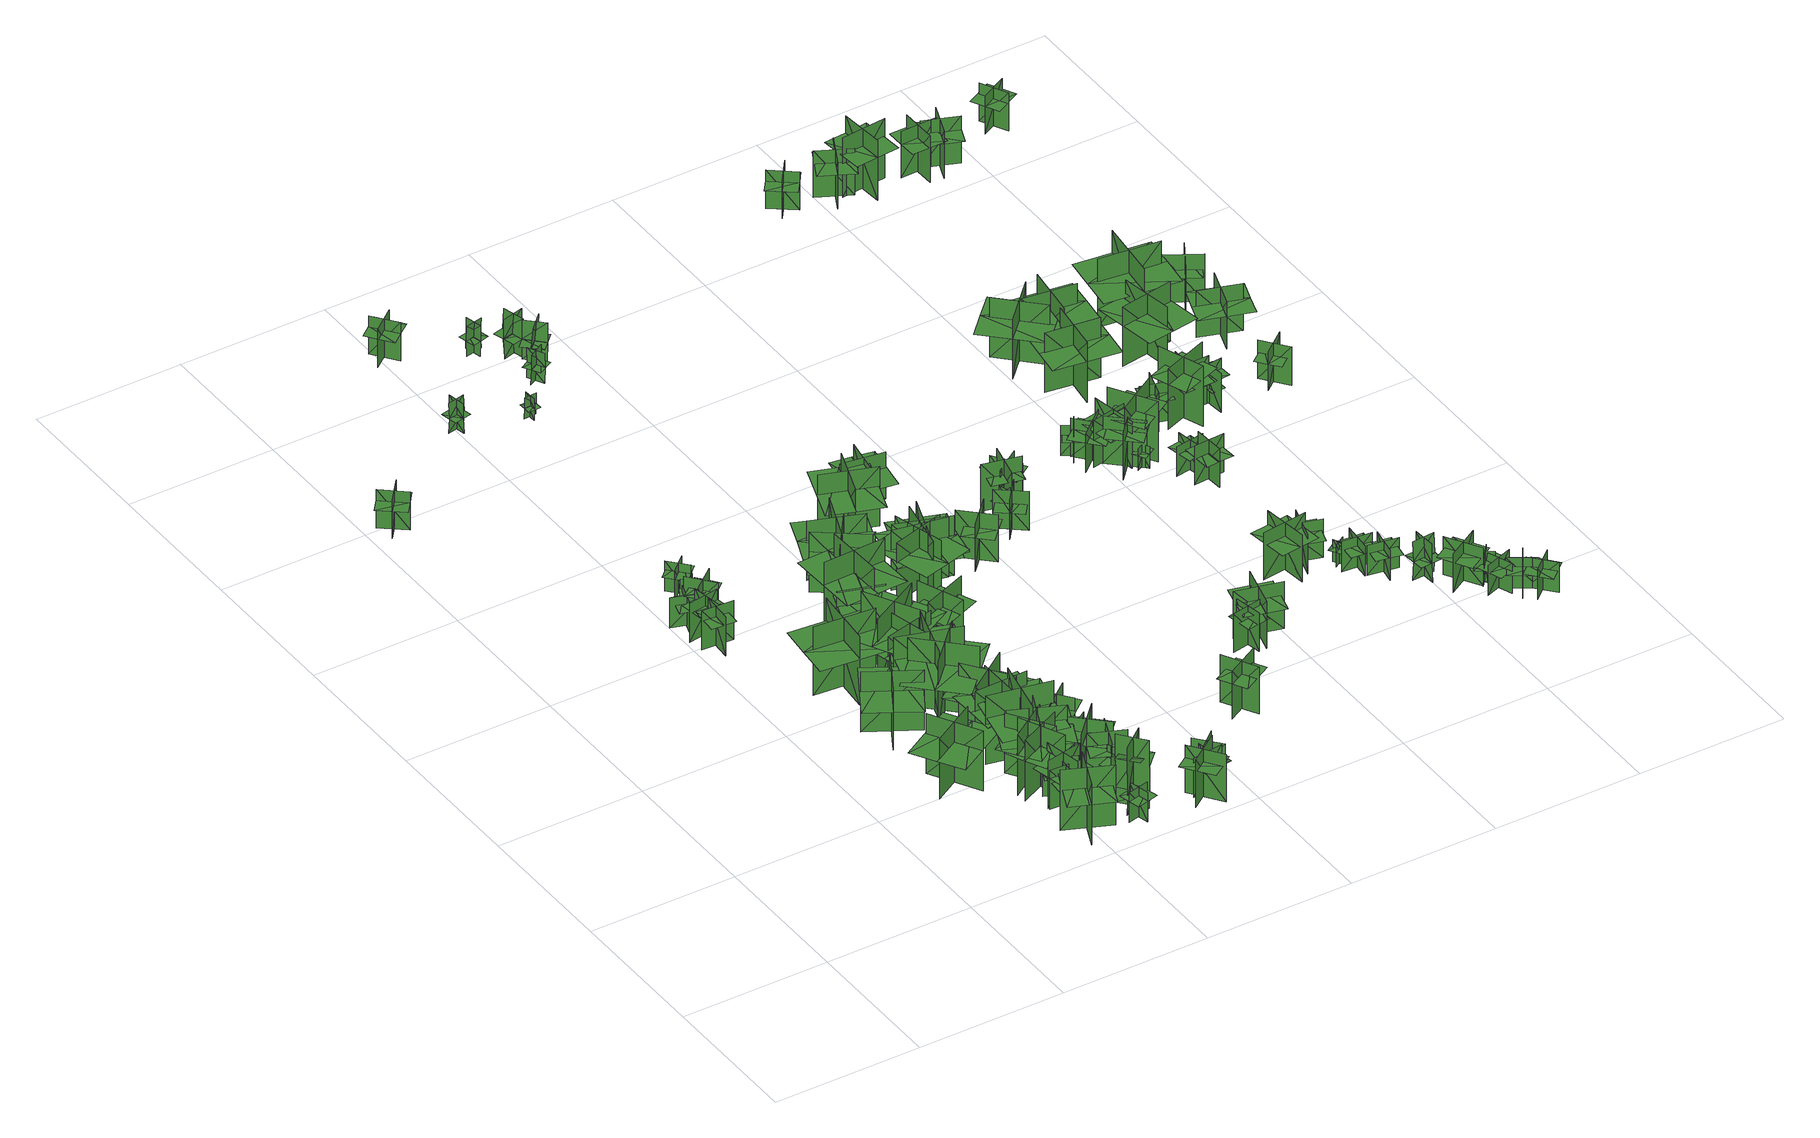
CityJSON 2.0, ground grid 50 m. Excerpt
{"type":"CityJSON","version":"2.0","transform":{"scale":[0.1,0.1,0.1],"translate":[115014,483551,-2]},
"CityObjects":{
"tree1":{"type":"SolitaryVegetationObject","geometry":[{"type":"MultiSurface","lod":"1","boundaries":[[[0,1,2]],[[0,2,3]],[[4,5,6]],[[4,6,7]],[[8,9,10]],[[8,10,11]],[[8,11,12]],[[8,12,13]]]}]},
"tree2":{"type":"SolitaryVegetationObject","geometry":[{"type":"MultiSurface","lod":"1","boundaries":[[[14,15,16]],[[14,16,17]],[[18,19,20]],[[18,20,21]],[[22,23,24]],[[22,24,25]],[[22,25,26]],[[22,26,27]]]}]},
"tree3":{"type":"SolitaryVegetationObject","geometry":[{"type":"MultiSurface","lod":"1","boundaries":[[[28,29,30]],[[28,30,31]],[[32,33,34]],[[32,34,35]],[[36,37,38]],[[36,38,39]],[[36,40,41]],[[36,41,37]]]}]},
"tree4":{"type":"SolitaryVegetationObject","geometry":[{"type":"MultiSurface","lod":"1","boundaries":[[[42,43,44]],[[42,44,45]],[[46,47,48]],[[46,48,49]],[[50,51,52]],[[50,52,53]],[[50,53,54]],[[50,54,55]]]}]},
"tree5":{"type":"SolitaryVegetationObject","geometry":[{"type":"MultiSurface","lod":"1","boundaries":[[[56,57,58]],[[56,58,59]],[[60,61,62]],[[60,62,63]],[[64,65,66]],[[64,66,67]],[[64,65,68]],[[64,68,69]]]}]},
"tree6":{"type":"SolitaryVegetationObject","geometry":[{"type":"MultiSurface","lod":"1","boundaries":[[[70,71,72]],[[70,72,73]],[[74,75,76]],[[74,76,77]],[[78,79,80]],[[78,80,81]],[[78,82,83]],[[78,83,79]]]}]},
"tree7":{"type":"SolitaryVegetationObject","geometry":[{"type":"MultiSurface","lod":"1","boundaries":[[[84,85,86]],[[84,86,87]],[[88,89,90]],[[88,90,91]],[[92,93,94]],[[92,94,95]],[[92,95,96]],[[92,96,97]]]}]},
"tree8":{"type":"SolitaryVegetationObject","geometry":[{"type":"MultiSurface","lod":"1","boundaries":[[[98,99,100]],[[98,100,101]],[[102,103,104]],[[102,104,105]],[[106,107,108]],[[106,108,109]],[[106,107,110]],[[106,110,111]]]}]},
"tree9":{"type":"SolitaryVegetationObject","geometry":[{"type":"MultiSurface","lod":"1","boundaries":[[[112,113,114]],[[112,114,115]],[[116,117,118]],[[116,118,119]],[[120,121,122]],[[120,122,123]],[[120,124,125]],[[120,125,121]]]}]},
"tree10":{"type":"SolitaryVegetationObject","geometry":[{"type":"MultiSurface","lod":"1","boundaries":[[[126,127,128]],[[126,128,129]],[[130,131,132]],[[130,132,133]],[[134,135,136]],[[134,136,137]],[[134,135,138]],[[134,138,139]]]}]},
"tree11":{"type":"SolitaryVegetationObject","geometry":[{"type":"MultiSurface","lod":"1","boundaries":[[[140,141,142]],[[140,142,143]],[[144,145,146]],[[144,146,147]],[[148,149,150]],[[148,150,151]],[[148,149,152]],[[148,152,153]]]}]},
"tree12":{"type":"SolitaryVegetationObject","geometry":[{"type":"MultiSurface","lod":"1","boundaries":[[[154,155,156]],[[154,156,157]],[[158,159,160]],[[158,160,161]],[[162,163,164]],[[162,164,165]],[[162,163,166]],[[162,166,167]]]}]},
"tree13":{"type":"SolitaryVegetationObject","geometry":[{"type":"MultiSurface","lod":"1","boundaries":[[[168,169,170]],[[168,170,171]],[[172,173,174]],[[172,174,175]],[[176,177,178]],[[176,178,179]],[[176,179,180]],[[176,180,181]]]}]},
"tree14":{"type":"SolitaryVegetationObject","geometry":[{"type":"MultiSurface","lod":"1","boundaries":[[[182,183,184]],[[182,184,185]],[[186,187,188]],[[186,188,189]],[[190,191,192]],[[190,192,193]],[[190,191,194]],[[190,194,195]]]}]},
"tree15":{"type":"SolitaryVegetationObject","geometry":[{"type":"MultiSurface","lod":"1","boundaries":[[[196,197,198]],[[196,198,199]],[[200,201,202]],[[200,202,203]],[[204,205,206]],[[204,206,207]],[[204,207,208]],[[204,208,209]]]}]},
"tree16":{"type":"SolitaryVegetationObject","geometry":[{"type":"MultiSurface","lod":"1","boundaries":[[[210,211,212]],[[210,212,213]],[[214,215,216]],[[214,216,217]],[[218,219,220]],[[218,220,221]],[[218,221,222]],[[218,222,223]]]}]},
"tree17":{"type":"SolitaryVegetationObject","geometry":[{"type":"MultiSurface","lod":"1","boundaries":[[[224,225,226]],[[224,226,227]],[[228,229,230]],[[228,230,231]],[[232,233,234]],[[232,234,235]],[[232,235,236]],[[232,236,237]]]}]},
"tree18":{"type":"SolitaryVegetationObject","geometry":[{"type":"MultiSurface","lod":"1","boundaries":[[[238,239,240]],[[238,240,241]],[[242,243,244]],[[242,244,245]],[[246,247,248]],[[246,248,249]],[[246,249,250]],[[246,250,251]]]}]},
"tree19":{"type":"SolitaryVegetationObject","geometry":[{"type":"MultiSurface","lod":"1","boundaries":[[[252,253,254]],[[252,254,255]],[[256,257,258]],[[256,258,259]],[[260,261,262]],[[260,262,263]],[[260,263,264]],[[260,264,265]]]}]},
"tree20":{"type":"SolitaryVegetationObject","geometry":[{"type":"MultiSurface","lod":"1","boundaries":[[[266,267,268]],[[266,268,269]],[[270,271,272]],[[270,272,273]],[[274,275,276]],[[274,276,277]],[[274,277,278]],[[274,278,279]]]}]},
"tree21":{"type":"SolitaryVegetationObject","geometry":[{"type":"MultiSurface","lod":"1","boundaries":[[[280,281,282]],[[280,282,283]],[[284,285,286]],[[284,286,287]],[[288,289,290]],[[288,290,291]],[[288,291,292]],[[288,292,293]]]}]},
"tree22":{"type":"SolitaryVegetationObject","geometry":[{"type":"MultiSurface","lod":"1","boundaries":[[[294,295,296]],[[294,296,297]],[[298,299,300]],[[298,300,301]],[[302,303,299]],[[302,299,298]],[[304,305,295]],[[304,295,294]],[[306,307,308]],[[306,308,309]],[[310,311,312]],[[310,312,313]]]}]},
"tree23":{"type":"SolitaryVegetationObject","geometry":[{"type":"MultiSurface","lod":"1","boundaries":[[[314,315,316]],[[314,316,317]],[[318,319,320]],[[318,320,321]],[[322,323,324]],[[322,324,325]],[[322,325,326]],[[322,326,327]]]}]},
"tree24":{"type":"SolitaryVegetationObject","geometry":[{"type":"MultiSurface","lod":"1","boundaries":[[[328,329,330]],[[328,330,331]],[[332,333,334]],[[332,334,335]],[[336,337,338]],[[336,338,339]],[[336,339,340]],[[336,340,341]]]}]},
"tree25":{"type":"SolitaryVegetationObject","geometry":[{"type":"MultiSurface","lod":"1","boundaries":[[[342,343,344]],[[342,344,345]],[[346,347,348]],[[346,348,349]],[[350,351,352]],[[350,352,353]],[[350,353,354]],[[350,354,355]]]}]},
"tree26":{"type":"SolitaryVegetationObject","geometry":[{"type":"MultiSurface","lod":"1","boundaries":[[[356,357,358]],[[356,358,359]],[[360,361,362]],[[360,362,363]],[[364,365,366]],[[364,366,367]],[[364,367,368]],[[364,368,369]]]}]},
"tree27":{"type":"SolitaryVegetationObject","geometry":[{"type":"MultiSurface","lod":"1","boundaries":[[[370,371,372]],[[370,372,373]],[[374,375,376]],[[374,376,377]],[[378,379,380]],[[378,380,381]],[[378,381,382]],[[378,382,383]]]}]},
"tree28":{"type":"SolitaryVegetationObject","geometry":[{"type":"MultiSurface","lod":"1","boundaries":[[[384,385,386]],[[384,386,387]],[[388,389,390]],[[388,390,391]],[[392,393,394]],[[392,394,395]],[[392,395,396]],[[392,396,397]]]}]},
"tree29":{"type":"SolitaryVegetationObject","geometry":[{"type":"MultiSurface","lod":"1","boundaries":[[[398,399,400]],[[398,400,401]],[[402,403,404]],[[402,404,405]],[[406,407,408]],[[406,408,409]],[[406,409,410]],[[406,410,411]]]}]},
"tree30":{"type":"SolitaryVegetationObject","geometry":[{"type":"MultiSurface","lod":"1","boundaries":[[[412,413,414]],[[412,414,415]],[[416,417,418]],[[416,418,419]],[[420,421,422]],[[420,422,423]],[[420,423,424]],[[420,424,425]]]}]},
"tree31":{"type":"SolitaryVegetationObject","geometry":[{"type":"MultiSurface","lod":"1","boundaries":[[[426,427,428]],[[426,428,429]],[[430,431,432]],[[430,432,433]],[[434,435,436]],[[434,436,437]],[[434,438,439]],[[434,439,435]]]}]},
"tree32":{"type":"SolitaryVegetationObject","geometry":[{"type":"MultiSurface","lod":"1","boundaries":[[[440,441,442]],[[440,442,443]],[[444,445,446]],[[444,446,447]],[[448,449,450]],[[448,450,451]],[[448,451,452]],[[448,452,453]]]}]},
"tree33":{"type":"SolitaryVegetationObject","geometry":[{"type":"MultiSurface","lod":"1","boundaries":[[[454,455,456]],[[454,456,457]],[[458,459,460]],[[458,460,461]],[[462,463,464]],[[462,464,465]],[[462,465,466]],[[462,466,467]]]}]},
"tree34":{"type":"SolitaryVegetationObject","geometry":[{"type":"MultiSurface","lod":"1","boundaries":[[[468,469,470]],[[468,470,471]],[[472,473,474]],[[472,474,475]],[[476,477,473]],[[476,473,472]],[[478,479,469]],[[478,469,468]],[[468,469,480]],[[468,480,481]],[[468,482,483]],[[468,483,469]]]}]},
"tree35":{"type":"SolitaryVegetationObject","geometry":[{"type":"MultiSurface","lod":"1","boundaries":[[[484,485,486]],[[484,486,487]],[[488,489,490]],[[488,490,491]],[[492,493,494]],[[492,494,495]],[[492,495,496]],[[492,496,497]]]}]},
"tree36":{"type":"SolitaryVegetationObject","geometry":[{"type":"MultiSurface","lod":"1","boundaries":[[[498,499,500]],[[498,500,501]],[[502,503,504]],[[502,504,505]],[[506,507,508]],[[506,508,509]],[[506,510,511]],[[506,511,507]]]}]},
"tree37":{"type":"SolitaryVegetationObject","geometry":[{"type":"MultiSurface","lod":"1","boundaries":[[[512,513,514]],[[512,514,515]],[[516,517,518]],[[516,518,519]],[[520,521,522]],[[520,522,523]],[[520,524,525]],[[520,525,521]]]}]},
"tree38":{"type":"SolitaryVegetationObject","geometry":[{"type":"MultiSurface","lod":"1","boundaries":[[[526,527,528]],[[526,528,529]],[[530,531,532]],[[530,532,533]],[[534,535,536]],[[534,536,537]],[[534,538,539]],[[534,539,535]]]}]},
"tree39":{"type":"SolitaryVegetationObject","geometry":[{"type":"MultiSurface","lod":"1","boundaries":[[[540,541,542]],[[540,542,543]],[[544,545,546]],[[544,546,547]],[[548,549,550]],[[548,550,551]],[[548,551,552]],[[548,552,553]]]}]},
"tree40":{"type":"SolitaryVegetationObject","geometry":[{"type":"MultiSurface","lod":"1","boundaries":[[[554,555,556]],[[554,556,557]],[[558,559,560]],[[558,560,561]],[[562,563,564]],[[562,564,565]],[[562,565,566]],[[562,566,567]]]}]},
"tree41":{"type":"SolitaryVegetationObject","geometry":[{"type":"MultiSurface","lod":"1","boundaries":[[[568,569,570]],[[568,570,571]],[[572,573,574]],[[572,574,575]],[[576,577,578]],[[576,578,579]],[[576,579,580]],[[576,580,581]]]}]},
"tree42":{"type":"SolitaryVegetationObject","geometry":[{"type":"MultiSurface","lod":"1","boundaries":[[[582,583,584]],[[582,584,585]],[[586,587,588]],[[586,588,589]],[[590,591,592]],[[590,592,593]],[[590,593,594]],[[590,594,595]]]}]},
"tree43":{"type":"SolitaryVegetationObject","geometry":[{"type":"MultiSurface","lod":"1","boundaries":[[[596,597,598]],[[596,598,599]],[[600,601,602]],[[600,602,603]],[[604,605,601]],[[604,601,600]],[[606,607,597]],[[606,597,596]],[[596,597,608]],[[596,608,609]],[[596,610,611]],[[596,611,597]]]}]},
"tree44":{"type":"SolitaryVegetationObject","geometry":[{"type":"MultiSurface","lod":"1","boundaries":[[[612,613,614]],[[612,614,615]],[[616,617,618]],[[616,618,619]],[[620,621,622]],[[620,622,623]],[[620,623,624]],[[620,624,625]]]}]},
"tree45":{"type":"SolitaryVegetationObject","geometry":[{"type":"MultiSurface","lod":"1","boundaries":[[[626,627,628]],[[626,628,629]],[[630,631,632]],[[630,632,633]],[[634,635,636]],[[634,636,637]],[[634,637,638]],[[634,638,639]]]}]},
"tree46":{"type":"SolitaryVegetationObject","geometry":[{"type":"MultiSurface","lod":"1","boundaries":[[[640,641,642]],[[640,642,643]],[[644,645,646]],[[644,646,647]],[[648,649,650]],[[648,650,651]],[[648,651,652]],[[648,652,653]]]}]},
"tree47":{"type":"SolitaryVegetationObject","geometry":[{"type":"MultiSurface","lod":"1","boundaries":[[[654,655,656]],[[654,656,657]],[[658,659,660]],[[658,660,661]],[[662,663,664]],[[662,664,665]],[[662,665,666]],[[662,666,667]]]}]},
"tree48":{"type":"SolitaryVegetationObject","geometry":[{"type":"MultiSurface","lod":"1","boundaries":[[[668,669,670]],[[668,670,671]],[[672,673,674]],[[672,674,675]],[[676,677,673]],[[676,673,672]],[[678,679,669]],[[678,669,668]],[[668,669,680]],[[668,680,681]],[[668,682,683]],[[668,683,669]]]}]},
"tree49":{"type":"SolitaryVegetationObject","geometry":[{"type":"MultiSurface","lod":"1","boundaries":[[[684,685,686]],[[684,686,687]],[[688,689,690]],[[688,690,691]],[[692,693,689]],[[692,689,688]],[[694,695,685]],[[694,685,684]],[[684,685,696]],[[684,696,697]],[[684,698,699]],[[684,699,685]]]}]},
"tree50":{"type":"SolitaryVegetationObject","geometry":[{"type":"MultiSurface","lod":"1","boundaries":[[[700,701,702]],[[700,702,703]],[[704,705,706]],[[704,706,707]],[[708,709,710]],[[708,710,711]],[[708,711,712]],[[708,712,713]]]}]},
"tree51":{"type":"SolitaryVegetationObject","geometry":[{"type":"MultiSurface","lod":"1","boundaries":[[[714,715,716]],[[714,716,717]],[[718,719,720]],[[718,720,721]],[[722,723,719]],[[722,719,718]],[[724,725,715]],[[724,715,714]],[[714,715,726]],[[714,726,727]],[[714,728,729]],[[714,729,715]]]}]},
"tree52":{"type":"SolitaryVegetationObject","geometry":[{"type":"MultiSurface","lod":"1","boundaries":[[[730,731,732]],[[730,732,733]],[[734,735,736]],[[734,736,737]],[[738,739,735]],[[738,735,734]],[[740,741,731]],[[740,731,730]],[[730,731,742]],[[730,742,743]],[[730,744,745]],[[730,745,731]]]}]},
"tree53":{"type":"SolitaryVegetationObject","geometry":[{"type":"MultiSurface","lod":"1","boundaries":[[[746,747,748]],[[746,748,749]],[[750,751,752]],[[750,752,753]],[[754,755,756]],[[754,756,757]],[[754,758,759]],[[754,759,755]]]}]},
"tree54":{"type":"SolitaryVegetationObject","geometry":[{"type":"MultiSurface","lod":"1","boundaries":[[[760,761,762]],[[760,762,763]],[[764,765,766]],[[764,766,767]],[[768,769,770]],[[768,770,771]],[[768,771,772]],[[768,772,773]]]}]},
"tree55":{"type":"SolitaryVegetationObject","geometry":[{"type":"MultiSurface","lod":"1","boundaries":[[[774,775,776]],[[774,776,777]],[[778,779,780]],[[778,780,781]],[[782,783,784]],[[782,784,785]],[[782,785,786]],[[782,786,787]]]}]},
"tree56":{"type":"SolitaryVegetationObject","geometry":[{"type":"MultiSurface","lod":"1","boundaries":[[[788,789,790]],[[788,790,791]],[[792,793,794]],[[792,794,795]],[[796,797,798]],[[796,798,799]],[[796,797,800]],[[796,800,801]]]}]},
"tree57":{"type":"SolitaryVegetationObject","geometry":[{"type":"MultiSurface","lod":"1","boundaries":[[[802,803,804]],[[802,804,805]],[[806,807,808]],[[806,808,809]],[[810,811,812]],[[810,812,813]],[[810,813,814]],[[810,814,815]]]}]},
"tree58":{"type":"SolitaryVegetationObject","geometry":[{"type":"MultiSurface","lod":"1","boundaries":[[[816,817,818]],[[816,818,819]],[[820,821,822]],[[820,822,823]],[[824,825,826]],[[824,826,827]],[[824,828,829]],[[824,829,825]]]}]},
"tree59":{"type":"SolitaryVegetationObject","geometry":[{"type":"MultiSurface","lod":"1","boundaries":[[[830,831,832]],[[830,832,833]],[[834,835,836]],[[834,836,837]],[[838,839,840]],[[838,840,841]],[[838,841,842]],[[838,842,843]]]}]},
"tree60":{"type":"SolitaryVegetationObject","geometry":[{"type":"MultiSurface","lod":"1","boundaries":[[[844,845,846]],[[844,846,847]],[[848,849,850]],[[848,850,851]],[[852,853,854]],[[852,854,855]],[[852,855,856]],[[852,856,857]]]}]},
"tree61":{"type":"SolitaryVegetationObject","geometry":[{"type":"MultiSurface","lod":"1","boundaries":[[[858,859,860]],[[858,860,861]],[[862,863,864]],[[862,864,865]],[[866,867,868]],[[866,868,869]],[[866,869,870]],[[866,870,871]]]}]},
"tree62":{"type":"SolitaryVegetationObject","geometry":[{"type":"MultiSurface","lod":"1","boundaries":[[[872,873,874]],[[872,874,875]],[[876,877,878]],[[876,878,879]],[[880,881,882]],[[880,882,883]],[[880,883,884]],[[880,884,885]]]}]},
"tree63":{"type":"SolitaryVegetationObject","geometry":[{"type":"MultiSurface","lod":"1","boundaries":[[[886,887,888]],[[886,888,889]],[[890,891,892]],[[890,892,893]],[[894,895,896]],[[894,896,897]],[[894,897,898]],[[894,898,899]]]}]},
"tree64":{"type":"SolitaryVegetationObject","geometry":[{"type":"MultiSurface","lod":"1","boundaries":[[[900,901,902]],[[900,902,903]],[[904,905,906]],[[904,906,907]],[[908,909,910]],[[908,910,911]],[[908,911,912]],[[908,912,913]]]}]},
"tree65":{"type":"SolitaryVegetationObject","geometry":[{"type":"MultiSurface","lod":"1","boundaries":[[[914,915,916]],[[914,916,917]],[[918,919,920]],[[918,920,921]],[[922,923,924]],[[922,924,925]],[[922,925,926]],[[922,926,927]]]}]},
"tree66":{"type":"SolitaryVegetationObject","geometry":[{"type":"MultiSurface","lod":"1","boundaries":[[[928,929,930]],[[928,930,931]],[[932,933,934]],[[932,934,935]],[[936,937,938]],[[936,938,939]],[[936,940,941]],[[936,941,937]]]}]},
"tree67":{"type":"SolitaryVegetationObject","geometry":[{"type":"MultiSurface","lod":"1","boundaries":[[[942,943,944]],[[942,944,945]],[[946,947,948]],[[946,948,949]],[[950,951,952]],[[950,952,953]],[[950,953,954]],[[950,954,955]]]}]},
"tree68":{"type":"SolitaryVegetationObject","geometry":[{"type":"MultiSurface","lod":"1","boundaries":[[[956,957,958]],[[956,958,959]],[[960,961,962]],[[960,962,963]],[[964,965,966]],[[964,966,967]],[[964,968,969]],[[964,969,965]]]}]},
"tree69":{"type":"SolitaryVegetationObject","geometry":[{"type":"MultiSurface","lod":"1","boundaries":[[[970,971,972]],[[970,972,973]],[[974,975,976]],[[974,976,977]],[[978,979,980]],[[978,980,981]],[[978,982,983]],[[978,983,979]]]}]},
"tree70":{"type":"SolitaryVegetationObject","geometry":[{"type":"MultiSurface","lod":"1","boundaries":[[[984,985,986]],[[984,986,987]],[[988,989,990]],[[988,990,991]],[[992,993,994]],[[992,994,995]],[[992,995,996]],[[992,996,997]]]}]},
"tree71":{"type":"SolitaryVegetationObject","geometry":[{"type":"MultiSurface","lod":"1","boundaries":[[[998,999,1000]],[[998,1000,1001]],[[1002,1003,1004]],[[1002,1004,1005]],[[1006,1007,1008]],[[1006,1008,1009]],[[1006,1010,1011]],[[1006,1011,1007]]]}]},
"tree72":{"type":"SolitaryVegetationObject","geometry":[{"type":"MultiSurface","lod":"1","boundaries":[[[1012,1013,1014]],[[1012,1014,1015]],[[1016,1017,1018]],[[1016,1018,1019]],[[1020,1021,1022]],[[1020,1022,1023]],[[1020,1023,1024]],[[1020,1024,1025]]]}]},
"tree73":{"type":"SolitaryVegetationObject","geometry":[{"type":"MultiSurface","lod":"1","boundaries":[[[1026,1027,1028]],[[1026,1028,1029]],[[1030,1031,1032]],[[1030,1032,1033]],[[1034,1035,1036]],[[1034,1036,1037]],[[1034,1037,1038]],[[1034,1038,1039]]]}]},
"tree74":{"type":"SolitaryVegetationObject","geometry":[{"type":"MultiSurface","lod":"1","boundaries":[[[1040,1041,1042]],[[1040,1042,1043]],[[1044,1045,1046]],[[1044,1046,1047]],[[1048,1049,1050]],[[1048,1050,1051]],[[1048,1051,1052]],[[1048,1052,1053]]]}]},
"tree75":{"type":"SolitaryVegetationObject","geometry":[{"type":"MultiSurface","lod":"1","boundaries":[[[1054,1055,1056]],[[1054,1056,1057]],[[1058,1059,1060]],[[1058,1060,1061]],[[1062,1063,1064]],[[1062,1064,1065]],[[1062,1063,1066]],[[1062,1066,1067]]]}]},
"tree76":{"type":"SolitaryVegetationObject","geometry":[{"type":"MultiSurface","lod":"1","boundaries":[[[1068,1069,1070]],[[1068,1070,1071]],[[1072,1073,1074]],[[1072,1074,1075]],[[1076,1077,1073]],[[1076,1073,1072]],[[1078,1079,1069]],[[1078,1069,1068]],[[1068,1069,1080]],[[1068,1080,1081]],[[1068,1082,1083]],[[1068,1083,1069]]]}]},
"tree77":{"type":"SolitaryVegetationObject","geometry":[{"type":"MultiSurface","lod":"1","boundaries":[[[1084,1085,1086]],[[1084,1086,1087]],[[1088,1089,1090]],[[1088,1090,1091]],[[1092,1093,1094]],[[1092,1094,1095]],[[1092,1095,1096]],[[1092,1096,1097]]]}]},
"tree78":{"type":"SolitaryVegetationObject","geometry":[{"type":"MultiSurface","lod":"1","boundaries":[[[1098,1099,1100]],[[1098,1100,1101]],[[1102,1103,1104]],[[1102,1104,1105]],[[1106,1107,1108]],[[1106,1108,1109]],[[1106,1109,1110]],[[1106,1110,1111]]]}]},
"tree79":{"type":"SolitaryVegetationObject","geometry":[{"type":"MultiSurface","lod":"1","boundaries":[[[1112,1113,1114]],[[1112,1114,1115]],[[1116,1117,1118]],[[1116,1118,1119]],[[1120,1121,1122]],[[1120,1122,1123]],[[1120,1123,1124]],[[1120,1124,1125]]]}]},
"tree80":{"type":"SolitaryVegetationObject","geometry":[{"type":"MultiSurface","lod":"1","boundaries":[[[1126,1127,1128]],[[1126,1128,1129]],[[1130,1131,1132]],[[1130,1132,1133]],[[1134,1135,1136]],[[1134,1136,1137]],[[1134,1138,1139]],[[1134,1139,1135]]]}]},
"tree81":{"type":"SolitaryVegetationObject","geometry":[{"type":"MultiSurface","lod":"1","boundaries":[[[1140,1141,1142]],[[1140,1142,1143]],[[1144,1145,1146]],[[1144,1146,1147]],[[1148,1149,1145]],[[1148,1145,1144]],[[1150,1151,1141]],[[1150,1141,1140]],[[1140,1141,1152]],[[1140,1152,1153]],[[1140,1154,1155]],[[1140,1155,1141]]]}]},
"tree82":{"type":"SolitaryVegetationObject","geometry":[{"type":"MultiSurface","lod":"1","boundaries":[[[1156,1157,1158]],[[1156,1158,1159]],[[1160,1161,1162]],[[1160,1162,1163]],[[1164,1165,1166]],[[1164,1166,1167]],[[1164,1167,1168]],[[1164,1168,1169]]]}]},
"tree83":{"type":"SolitaryVegetationObject","geometry":[{"type":"MultiSurface","lod":"1","boundaries":[[[1170,1171,1172]],[[1170,1172,1173]],[[1174,1175,1176]],[[1174,1176,1177]],[[1178,1179,1180]],[[1178,1180,1181]],[[1178,1181,1182]],[[1178,1182,1183]]]}]},
"tree84":{"type":"SolitaryVegetationObject","geometry":[{"type":"MultiSurface","lod":"1","boundaries":[[[1184,1185,1186]],[[1184,1186,1187]],[[1188,1189,1190]],[[1188,1190,1191]],[[1192,1193,1194]],[[1192,1194,1195]],[[1192,1195,1196]],[[1192,1196,1197]]]}]},
"tree85":{"type":"SolitaryVegetationObject","geometry":[{"type":"MultiSurface","lod":"1","boundaries":[[[1198,1199,1200]],[[1198,1200,1201]],[[1202,1203,1204]],[[1202,1204,1205]],[[1206,1207,1208]],[[1206,1208,1209]],[[1206,1210,1211]],[[1206,1211,1207]]]}]},
"tree86":{"type":"SolitaryVegetationObject","geometry":[{"type":"MultiSurface","lod":"1","boundaries":[[[1212,1213,1214]],[[1212,1214,1215]],[[1216,1217,1218]],[[1216,1218,1219]],[[1220,1221,1222]],[[1220,1222,1223]],[[1220,1223,1224]],[[1220,1224,1225]]]}]},
"tree87":{"type":"SolitaryVegetationObject","geometry":[{"type":"MultiSurface","lod":"1","boundaries":[[[1226,1227,1228]],[[1226,1228,1229]],[[1230,1231,1232]],[[1230,1232,1233]],[[1234,1235,1236]],[[1234,1236,1237]],[[1234,1237,1238]],[[1234,1238,1239]]]}]},
"tree88":{"type":"SolitaryVegetationObject","geometry":[{"type":"MultiSurface","lod":"1","boundaries":[[[1240,1241,1242]],[[1240,1242,1243]],[[1244,1245,1246]],[[1244,1246,1247]],[[1248,1249,1250]],[[1248,1250,1251]],[[1248,1251,1252]],[[1248,1252,1253]]]}]},
"tree89":{"type":"SolitaryVegetationObject","geometry":[{"type":"MultiSurface","lod":"1","boundaries":[[[1254,1255,1256]],[[1254,1256,1257]],[[1258,1259,1260]],[[1258,1260,1261]],[[1262,1263,1264]],[[1262,1264,1265]],[[1262,1266,1267]],[[1262,1267,1263]]]}]},
"tree90":{"type":"SolitaryVegetationObject","geometry":[{"type":"MultiSurface","lod":"1","boundaries":[[[1268,1269,1270]],[[1268,1270,1271]],[[1272,1273,1274]],[[1272,1274,1275]],[[1276,1277,1278]],[[1276,1278,1279]],[[1276,1280,1281]],[[1276,1281,1277]]]}]},
"tree91":{"type":"SolitaryVegetationObject","geometry":[{"type":"MultiSurface","lod":"1","boundaries":[[[1282,1283,1284]],[[1282,1284,1285]],[[1286,1287,1288]],[[1286,1288,1289]],[[1290,1291,1292]],[[1290,1292,1293]],[[1290,1293,1294]],[[1290,1294,1295]]]}]},
"tree92":{"type":"SolitaryVegetationObject","geometry":[{"type":"MultiSurface","lod":"1","boundaries":[[[1296,1297,1298]],[[1296,1298,1299]],[[1300,1301,1302]],[[1300,1302,1303]],[[1304,1305,1306]],[[1304,1306,1307]],[[1304,1307,1308]],[[1304,1308,1309]]]}]},
"tree93":{"type":"SolitaryVegetationObject","geometry":[{"type":"MultiSurface","lod":"1","boundaries":[[[1310,1311,1312]],[[1310,1312,1313]],[[1314,1315,1316]],[[1314,1316,1317]],[[1318,1319,1320]],[[1318,1320,1321]],[[1318,1321,1322]],[[1318,1322,1323]]]}]},
"tree94":{"type":"SolitaryVegetationObject","geometry":[{"type":"MultiSurface","lod":"1","boundaries":[[[1324,1325,1326]],[[1324,1326,1327]],[[1328,1329,1330]],[[1328,1330,1331]],[[1332,1333,1334]],[[1332,1334,1335]],[[1332,1335,1336]],[[1332,1336,1337]]]}]},
"tree95":{"type":"SolitaryVegetationObject","geometry":[{"type":"MultiSurface","lod":"1","boundaries":[[[1338,1339,1340]],[[1338,1340,1341]],[[1342,1343,1344]],[[1342,1344,1345]],[[1346,1347,1348]],[[1346,1348,1349]],[[1346,1349,1350]],[[1346,1350,1351]]]}]},
"tree96":{"type":"SolitaryVegetationObject","geometry":[{"type":"MultiSurface","lod":"1","boundaries":[[[1352,1353,1354]],[[1352,1354,1355]],[[1356,1357,1358]],[[1356,1358,1359]],[[1360,1361,1362]],[[1360,1362,1363]],[[1360,1363,1364]],[[1360,1364,1365]]]}]},
"tree97":{"type":"SolitaryVegetationObject","geometry":[{"type":"MultiSurface","lod":"1","boundaries":[[[1366,1367,1368]],[[1366,1368,1369]],[[1370,1371,1372]],[[1370,1372,1373]],[[1374,1375,1376]],[[1374,1376,1377]],[[1374,1377,1378]],[[1374,1378,1379]]]}]},
"tree98":{"type":"SolitaryVegetationObject","geometry":[{"type":"MultiSurface","lod":"1","boundaries":[[[1380,1381,1382]],[[1380,1382,1383]],[[1384,1385,1386]],[[1384,1386,1387]],[[1388,1389,1390]],[[1388,1390,1391]],[[1388,1391,1392]],[[1388,1392,1393]]]}]},
"tree99":{"type":"SolitaryVegetationObject","geometry":[{"type":"MultiSurface","lod":"1","boundaries":[[[1394,1395,1396]],[[1394,1396,1397]],[[1398,1399,1400]],[[1398,1400,1401]],[[1402,1403,1404]],[[1402,1404,1405]],[[1402,1405,1406]],[[1402,1406,1407]]]}]},
"tree100":{"type":"SolitaryVegetationObject","geometry":[{"type":"MultiSurface","lod":"1","boundaries":[[[1408,1409,1410]],[[1408,1410,1411]],[[1412,1413,1414]],[[1412,1414,1415]],[[1416,1417,1418]],[[1416,1418,1419]],[[1416,1419,1420]],[[1416,1420,1421]]]}]}
},
"vertices":[
[50,2431,15],[113,2509,15],[113,2509,154],[50,2431,154],[116,2438,15],[39,2501,15],[39,2501,154],[116,2438,154],[116,2438,115],[147,2477,115],[70,2539,115],[39,2501,115],[7,2462,115],[85,2399,115],
[740,616,13],[740,616,230],[834,454,230],[834,454,13],[861,581,13],[861,581,230],[706,490,230],[706,490,13],[885,595,159],[838,676,159],[644,563,159],[691,482,159],[739,401,159],[933,514,159],
[560,1422,12],[568,1528,12],[568,1528,153],[560,1422,153],[623,1477,12],[517,1485,12],[517,1485,153],[623,1477,153],[561,1431,117],[568,1528,117],[526,1531,117],[519,1434,117],[602,1428,117],[609,1525,117],
[691,896,10],[691,896,228],[853,803,228],[853,803,10],[813,927,10],[813,927,228],[723,770,228],[723,770,10],[827,951,157],[746,997,157],[634,803,157],[715,756,157],[796,709,157],[908,904,157],
[1019,206,16],[954,55,16],[954,55,235],[1019,206,235],[915,165,16],[1066,100,16],[1066,100,235],[915,165,235],[1014,208,162],[949,57,162],[1025,25,162],[1090,176,162],[888,83,162],[953,235,162],
[512,1540,7],[617,1557,7],[617,1557,148],[512,1540,148],[581,1491,7],[564,1596,7],[564,1596,148],[581,1491,148],[521,1541,111],[617,1557,111],[610,1599,111],[514,1583,111],[528,1500,111],[624,1516,111],
[567,1668,4],[533,1565,4],[533,1565,113],[567,1668,113],[502,1635,4],[502,1635,113],[605,1601,113],[605,1601,4],[564,1659,84],[529,1669,84],[506,1587,84],[541,1577,84],[575,1567,84],[599,1649,84],
[996,213,18],[1002,319,18],[1002,319,159],[996,213,159],[1049,261,18],[944,267,18],[944,267,159],[1049,261,159],[999,213,112],[1006,318,112],[953,322,112],[946,216,112],[1048,316,112],[1042,210,112],
[652,1654,8],[569,1586,8],[569,1586,149],[652,1654,149],[568,1661,8],[635,1579,8],[635,1579,149],[568,1661,149],[645,1648,113],[569,1586,113],[596,1554,113],[671,1615,113],[618,1680,113],[543,1619,113],
[943,274,17],[1069,300,17],[1069,300,189],[943,274,189],[1016,226,17],[990,352,17],[990,352,189],[1016,226,189],[944,270,131],[1070,296,131],[1057,360,131],[930,333,131],[1081,245,131],[954,219,131],
[1057,415,15],[909,345,15],[909,345,234],[1057,415,234],[952,452,15],[1022,304,15],[1022,304,234],[952,452,234],[1055,420,160],[906,349,160],[941,275,160],[1090,345,160],[878,410,160],[1027,480,160],
[1056,284,18],[962,331,18],[962,331,159],[1056,284,159],[1033,352,18],[986,258,18],[986,258,159],[1033,352,159],[1058,287,111],[963,334,111],[940,287,111],[1034,240,111],[982,373,111],[1077,326,111],
[761,1008,11],[761,1008,259],[781,1221,259],[781,1221,11],[671,1121,11],[671,1121,259],[876,1102,259],[876,1102,11],[640,1124,178],[629,1017,178],[885,993,178],[895,1100,178],[905,1206,178],[650,1230,178],
[1041,471,15],[905,379,15],[905,379,234],[1041,471,234],[932,492,15],[1024,356,15],[1024,356,234],[932,492,234],[1039,475,161],[902,383,161],[948,315,161],[1085,407,161],[865,438,161],[1001,530,161],
[573,1689,10],[640,1650,10],[640,1650,118],[573,1689,118],[586,1639,10],[625,1706,10],[625,1706,118],[586,1639,118],[586,1639,87],[619,1619,87],[659,1686,87],[625,1706,87],[592,1726,87],[552,1659,87],
[638,1733,10],[585,1790,10],[585,1790,118],[638,1733,118],[640,1785,10],[583,1732,10],[583,1732,118],[640,1785,118],[640,1785,88],[613,1813,88],[557,1760,88],[583,1732,88],[610,1704,88],[666,1757,88],
[984,378,18],[984,378,235],[1060,549,235],[1060,549,18],[941,497,18],[941,497,235],[1106,424,235],[1106,424,18],[915,508,164],[878,422,164],[1083,332,164],[1121,418,164],[1158,503,164],[953,594,164],
[1151,58,20],[1133,134,20],[1133,134,127],[1151,58,127],[1178,102,20],[1103,84,20],[1103,84,127],[1178,102,127],[1178,102,97],[1169,140,97],[1094,122,97],[1103,84,97],[1112,46,97],[1187,64,97],
[1117,513,16],[1117,513,265],[908,557,265],[908,557,16],[995,437,16],[995,437,265],[1037,638,265],[1037,638,16],[989,406,184],[1093,384,184],[1146,635,184],[1041,657,184],[936,679,184],[884,427,184],
[1024,770,18],[1024,770,266],[871,920,266],[871,920,18],[880,771,18],[880,771,266],[1024,919,266],[1024,919,18],[857,749,185],[934,674,185],[1114,857,185],[1037,932,185],[961,1007,185],[781,824,185],
[1009,720,16],[1009,720,233],[1012,533,233],[1012,533,16],[1098,631,16],[1098,631,233],[918,628,233],[918,628,16],[1126,631,162],[1125,725,162],[900,722,162],[902,628,162],[903,534,162],[1127,537,162],
[1123,189,76],[1189,108,76],[1187,107,270],[1122,188,270],[1115,111,76],[1195,176,76],[1195,177,270],[1114,112,270],[1114,112,24],[1195,177,24],[1122,188,24],[1187,107,24],[1122,188,171],[1188,108,171],[1229,141,190],[1163,222,190],[1179,119,201],[1129,179,201],[1099,154,212],[1148,94,212],
[1042,882,15],[1042,882,263],[838,945,263],[838,945,15],[913,817,15],[913,817,263],[974,1014,263],[974,1014,15],[904,786,183],[1006,755,183],[1081,1000,183],[979,1032,183],[877,1063,183],[801,818,183],
[1082,752,15],[1082,752,232],[931,643,232],[931,643,15],[1060,628,15],[1060,628,232],[954,774,232],[954,774,15],[1076,606,162],[1152,660,162],[1021,842,162],[945,788,162],[869,733,162],[1000,551,162],
[1152,279,25],[1192,182,25],[1192,182,164],[1152,279,164],[1126,217,25],[1126,217,164],[1223,257,164],[1223,257,25],[1126,217,120],[1143,176,120],[1220,209,120],[1204,249,120],[1187,289,120],[1110,257,120],
[916,1102,16],[916,1102,233],[961,920,233],[961,920,16],[1023,1034,16],[1023,1034,233],[848,992,233],[848,992,16],[1050,1041,163],[1028,1132,163],[810,1079,163],[832,988,163],[854,897,163],[1072,950,163],
[979,1037,18],[979,1037,126],[928,958,126],[928,958,18],[991,975,18],[991,975,126],[915,1023,126],[915,1023,18],[1003,967,91],[1028,1007,91],[934,1067,91],[908,1028,91],[883,988,91],[978,928,91],
[984,1002,16],[984,1002,264],[882,1190,264],[882,1190,16],[846,1045,16],[846,1045,264],[1027,1144,264],[1027,1144,16],[818,1030,184],[869,936,184],[1095,1058,184],[1044,1153,184],[993,1247,184],[767,1124,184],
[1151,254,17],[1198,366,17],[1198,366,186],[1151,254,186],[1226,284,17],[1114,331,17],[1114,331,186],[1226,284,186],[1226,284,139],[1250,340,139],[1138,387,139],[1114,331,139],[1091,275,139],[1203,228,139],
[1096,332,17],[1205,445,17],[1205,445,188],[1096,332,188],[1208,335,17],[1095,444,17],[1095,444,188],[1208,335,188],[1203,339,140],[1251,389,140],[1147,489,140],[1099,440,140],[1051,390,140],[1156,290,140],
[1111,407,18],[1183,454,18],[1183,454,160],[1111,407,160],[1176,394,18],[1129,465,18],[1129,465,160],[1176,394,160],[1176,394,114],[1129,465,114],[1090,440,114],[1137,368,114],[1215,419,114],[1168,491,114],
[1180,498,17],[1104,593,17],[1104,593,186],[1180,498,186],[1189,578,17],[1094,502,17],[1094,502,186],[1189,578,186],[1189,578,139],[1151,626,139],[1056,550,139],[1094,502,139],[1133,455,139],[1227,531,139],
[1014,1264,19],[1014,1264,190],[875,1311,190],[875,1311,19],[924,1222,19],[924,1222,190],[970,1356,190],[970,1356,19],[917,1201,135],[987,1177,135],[1044,1344,135],[974,1368,135],[905,1392,135],[848,1225,135],
[505,2756,68],[494,2814,68],[464,2808,68],[475,2750,68],[471,2778,68],[529,2789,68],[528,2793,122],[470,2781,122],[470,2781,13],[528,2793,13],[508,2756,13],[496,2814,13],[494,2814,122],[505,2756,122],[535,2762,68],[523,2820,68],
[864,1363,19],[864,1363,267],[1078,1369,267],[1078,1369,19],[965,1466,19],[965,1466,267],[972,1260,267],[972,1260,19],[964,1498,186],[857,1494,186],[865,1238,186],[972,1241,186],[1079,1245,186],[1071,1501,186],
[1402,24,14],[1326,129,14],[1326,129,186],[1402,24,186],[1418,125,14],[1312,49,14],[1312,49,186],[1418,125,186],[1396,33,141],[1326,129,141],[1284,99,141],[1354,3,141],[1437,63,141],[1368,159,141],
[1333,92,15],[1439,107,15],[1439,107,156],[1333,92,156],[1401,42,15],[1386,148,15],[1386,148,156],[1401,42,156],[1342,94,119],[1439,107,119],[1433,149,119],[1336,135,119],[1348,52,119],[1445,66,119],
[1190,1130,13],[1037,1069,13],[1037,1069,233],[1190,1130,233],[1070,1181,13],[1131,1027,13],[1131,1027,233],[1070,1181,233],[1177,1125,176],[1037,1069,176],[1061,1008,176],[1201,1064,176],[1153,1186,176],[1012,1129,176],
[1081,1438,18],[1081,1438,235],[931,1549,235],[931,1549,18],[956,1422,18],[956,1422,235],[1063,1567,235],[1063,1567,18],[940,1399,165],[1015,1344,165],[1148,1525,165],[1073,1580,165],[997,1636,165],[864,1455,165],
[1448,179,17],[1369,110,17],[1369,110,156],[1448,179,156],[1381,183,17],[1381,183,156],[1449,104,156],[1449,104,17],[1381,183,112],[1348,155,112],[1403,91,112],[1436,120,112],[1469,148,112],[1414,212,112],
[551,3229,12],[472,3167,12],[472,3167,151],[551,3229,151],[485,3237,12],[546,3159,12],[546,3159,151],[485,3237,151],[485,3237,112],[446,3207,112],[507,3128,112],[546,3159,112],[586,3189,112],[524,3268,112],
[1006,1487,15],[1006,1487,232],[1073,1662,232],[1073,1662,15],[957,1603,15],[957,1603,232],[1125,1539,232],[1125,1539,15],[931,1613,161],[897,1526,161],[1107,1445,161],[1141,1533,161],[1174,1620,161],[964,1701,161],
[734,2718,55],[692,2716,55],[693,2694,55],[735,2696,55],[715,2696,55],[713,2739,55],[710,2739,94],[713,2696,94],[713,2696,16],[710,2739,16],[734,2720,16],[692,2718,16],[692,2716,94],[734,2718,94],[733,2740,55],[691,2738,55],
[1111,1616,16],[1111,1616,155],[992,1599,155],[992,1599,16],[1061,1552,16],[1061,1552,155],[1044,1667,155],[1044,1667,16],[1064,1534,110],[1124,1543,110],[1102,1686,110],[1043,1677,110],[983,1668,110],[1004,1525,110],
[1298,1413,20],[1298,1413,237],[1117,1363,237],[1117,1363,20],[1233,1304,20],[1233,1304,237],[1185,1478,237],[1185,1478,20],[1241,1277,167],[1331,1302,167],[1271,1519,167],[1181,1494,167],[1091,1469,167],[1150,1252,167],
[1244,1495,20],[1244,1495,237],[1210,1311,237],[1210,1311,20],[1314,1389,20],[1314,1389,237],[1136,1423,237],[1136,1423,20],[1341,1384,166],[1358,1476,166],[1138,1518,166],[1120,1426,166],[1103,1334,166],[1324,1292,166],
[1330,1386,20],[1330,1386,237],[1154,1448,237],[1154,1448,20],[1215,1333,20],[1215,1333,237],[1275,1504,237],[1275,1504,20],[1206,1307,166],[1294,1276,166],[1369,1488,166],[1280,1519,166],[1192,1550,166],[1118,1338,166],
[740,3107,69],[753,3049,69],[783,3055,70],[770,3113,70],[775,3085,69],[717,3072,69],[718,3069,124],[776,3082,124],[776,3082,15],[718,3069,15],[738,3106,15],[751,3048,15],[753,3049,124],[740,3107,124],[711,3100,70],[724,3042,70],
[854,2879,68],[802,2850,68],[817,2823,68],[869,2852,68],[843,2839,68],[814,2891,68],[811,2889,122],[840,2837,122],[840,2837,13],[811,2889,13],[853,2881,13],[801,2852,13],[802,2850,122],[854,2879,122],[839,2905,68],[787,2876,68],
[1110,1782,10],[1110,1782,227],[1286,1720,227],[1286,1720,10],[1225,1834,10],[1225,1834,227],[1165,1664,227],[1165,1664,10],[1234,1860,156],[1145,1892,156],[1071,1680,156],[1159,1649,156],[1247,1618,156],[1322,1829,156],
[805,3005,83],[879,3024,83],[869,3062,83],[795,3043,83],[831,3051,83],[850,2977,83],[855,2978,153],[835,3052,153],[835,3052,13],[855,2978,13],[806,3002,13],[880,3021,13],[879,3024,153],[805,3005,153],[815,2967,83],[889,2986,83],
[846,2968,90],[899,2914,90],[928,2942,90],[874,2996,90],[899,2969,90],[844,2916,90],[848,2912,160],[902,2966,160],[902,2966,20],[848,2912,20],[844,2966,20],[897,2912,20],[899,2914,160],[846,2968,160],[818,2941,90],[872,2887,90],
[1751,421,15],[1637,358,15],[1637,358,187],[1751,421,187],[1652,448,15],[1715,335,15],[1715,335,187],[1652,448,187],[1741,415,142],[1637,358,142],[1662,313,142],[1766,371,142],[1716,460,142],[1612,403,142],
[1375,1825,8],[1375,1825,178],[1229,1848,178],[1229,1848,8],[1293,1768,8],[1293,1768,178],[1316,1908,178],[1316,1908,8],[1289,1747,123],[1362,1735,123],[1390,1909,123],[1318,1921,123],[1245,1932,123],[1217,1758,123],
[1396,1375,16],[1485,1467,16],[1485,1467,186],[1396,1375,186],[1478,1377,16],[1478,1377,186],[1386,1466,186],[1386,1466,16],[1478,1377,132],[1515,1415,132],[1442,1486,132],[1405,1448,132],[1368,1409,132],[1441,1338,132],
[1565,1451,17],[1632,1533,17],[1632,1533,158],[1565,1451,158],[1637,1459,17],[1554,1525,17],[1554,1525,158],[1637,1459,158],[1568,1449,111],[1634,1531,111],[1593,1564,111],[1527,1482,111],[1667,1504,111],[1601,1422,111],
[1879,591,18],[1861,694,18],[1861,694,158],[1879,591,158],[1917,646,18],[1917,646,158],[1814,628,158],[1814,628,18],[1917,646,114],[1910,689,114],[1827,675,114],[1835,632,114],[1842,589,114],[1924,603,114],
[1573,1525,19],[1637,1542,19],[1637,1542,129],[1573,1525,129],[1617,1500,19],[1600,1564,19],[1600,1564,129],[1617,1500,129],[1617,1500,93],[1600,1564,93],[1565,1555,93],[1582,1491,93],[1652,1509,93],[1635,1573,93],
[1691,1581,19],[1567,1611,19],[1567,1611,190],[1691,1581,190],[1648,1651,19],[1648,1651,190],[1619,1526,190],[1619,1526,19],[1648,1651,136],[1596,1663,136],[1573,1564,136],[1625,1551,136],[1676,1539,136],[1700,1638,136],
[2005,651,16],[1852,690,16],[1852,690,186],[2005,651,186],[1947,747,16],[1908,594,16],[1908,594,186],[1947,747,186],[1945,741,139],[1878,758,139],[1843,618,139],[1909,601,139],[1976,584,139],[2012,724,139],
[1694,1582,20],[1635,1668,20],[1635,1668,160],[1694,1582,160],[1706,1648,20],[1706,1648,160],[1620,1588,160],[1620,1588,20],[1706,1648,116],[1681,1684,116],[1612,1636,116],[1637,1600,116],[1662,1564,116],[1731,1612,116],
[2083,885,15],[2240,904,15],[2240,904,185],[2083,885,185],[2173,816,15],[2154,973,15],[2154,973,185],[2173,816,185],[2172,823,138],[2240,831,138],[2223,975,138],[2155,966,138],[2086,958,138],[2104,814,138],
[1915,1720,16],[1983,1676,16],[1983,1676,125],[1915,1720,125],[1926,1669,16],[1926,1669,125],[1970,1737,125],[1970,1737,16],[1926,1669,91],[1955,1650,91],[1990,1705,91],[1961,1724,91],[1932,1742,91],[1898,1687,91],
[2030,1696,15],[1932,1612,15],[1932,1612,155],[2030,1696,155],[1938,1702,15],[2022,1604,15],[2022,1604,155],[1938,1702,155],[1941,1698,116],[1898,1661,116],[1976,1572,116],[2018,1608,116],[2061,1645,116],[1984,1735,116],
[2208,840,16],[2245,963,16],[2245,963,156],[2208,840,156],[2289,884,16],[2165,921,16],[2165,921,156],[2289,884,156],[2284,886,117],[2300,939,117],[2187,974,117],[2170,920,117],[2154,866,117],[2267,832,117],
[1999,1624,14],[2095,1536,14],[2095,1536,186],[1999,1624,186],[2004,1522,14],[2092,1617,14],[2092,1617,186],[2004,1522,186],[2008,1617,141],[2095,1536,141],[2130,1574,141],[2042,1655,141],[1973,1579,141],[2060,1498,141],
[2056,1553,17],[2026,1708,17],[2026,1708,188],[2056,1553,188],[2118,1647,17],[1963,1617,17],[1963,1617,188],[2118,1647,188],[2111,1646,140],[2098,1713,140],[1956,1686,140],[1969,1618,140],[1982,1551,140],[2124,1578,140],
[2064,1535,17],[2105,1558,17],[2105,1558,96],[2064,1535,96],[2099,1525,17],[2075,1566,17],[2075,1566,96],[2099,1525,96],[2099,1525,70],[2075,1566,70],[2053,1553,70],[2076,1512,70],[2121,1538,70],[2098,1579,70],
[2323,806,21],[2298,846,21],[2298,846,100],[2323,806,100],[2331,842,21],[2291,817,21],[2291,817,100],[2331,842,100],[2331,842,74],[2291,817,74],[2305,795,74],[2345,820,74],[2317,864,74],[2277,838,74],
[2293,789,21],[2393,780,21],[2393,780,130],[2293,789,130],[2339,734,21],[2348,834,21],[2348,834,130],[2339,734,130],[2340,738,99],[2383,734,99],[2391,826,99],[2348,830,99],[2304,834,99],[2296,742,99],
[2180,1654,14],[2039,1568,14],[2039,1568,233],[2180,1654,233],[2053,1684,14],[2139,1543,14],[2139,1543,233],[2053,1684,233],[2168,1647,176],[2039,1568,176],[2073,1512,176],[2202,1591,176],[2134,1703,176],[2005,1624,176],
[2073,1692,20],[2136,1608,20],[2136,1608,159],[2073,1692,159],[2064,1626,20],[2064,1626,159],[2148,1688,159],[2148,1688,20],[2064,1626,115],[2090,1591,115],[2157,1641,115],[2131,1676,115],[2105,1711,115],[2038,1661,115],
[2348,736,19],[2447,719,19],[2447,719,128],[2348,736,128],[2390,678,19],[2407,776,19],[2407,776,128],[2390,678,128],[2391,682,98],[2434,674,98],[2450,765,98],[2406,772,98],[2363,780,98],[2347,689,98],
[2142,1446,19],[2241,1462,19],[2241,1462,127],[2142,1446,127],[2201,1405,19],[2184,1503,19],[2184,1503,127],[2201,1405,127],[2200,1409,97],[2243,1416,97],[2228,1507,97],[2185,1499,97],[2142,1492,97],[2157,1401,97],
[2211,1439,19],[2218,1333,19],[2218,1333,160],[2211,1439,160],[2164,1384,19],[2269,1391,19],[2269,1391,160],[2164,1384,160],[2208,1438,113],[2215,1333,113],[2268,1336,113],[2261,1442,113],[2172,1330,113],[2165,1435,113],
[2486,602,91],[2481,678,91],[2441,676,91],[2447,599,91],[2445,636,91],[2522,642,91],[2521,646,161],[2445,641,161],[2445,641,20],[2521,646,20],[2489,602,20],[2484,679,20],[2481,678,161],[2486,602,161],[2525,605,91],[2519,681,91],
[1995,2107,22],[1995,2107,239],[2127,2240,239],[2127,2240,22],[1997,2234,22],[1997,2234,239],[2125,2107,239],[2125,2107,22],[1977,2253,169],[1911,2186,169],[2071,2029,169],[2137,2095,169],[2203,2162,169],[2043,2320,169],
[2145,2083,18],[2145,2083,235],[2119,1897,235],[2119,1897,18],[2219,1980,18],[2219,1980,235],[2041,2005,235],[2041,2005,18],[2247,1976,164],[2260,2069,164],[2038,2101,164],[2025,2008,164],[2011,1915,164],[2234,1883,164],
[2513,529,20],[2624,595,20],[2624,595,159],[2513,529,159],[2603,508,20],[2536,618,20],[2536,618,159],[2603,508,159],[2600,512,120],[2648,541,120],[2587,643,120],[2539,614,120],[2491,585,120],[2552,483,120],
[2289,1691,17],[2187,1721,17],[2187,1721,158],[2289,1691,158],[2249,1764,17],[2218,1663,17],[2218,1663,158],[2249,1764,158],[2280,1693,121],[2187,1721,121],[2175,1681,121],[2268,1653,121],[2292,1733,121],[2199,1762,121],
[2639,546,79],[2602,499,79],[2626,480,79],[2663,527,79],[2644,505,79],[2598,542,79],[2596,539,133],[2642,502,133],[2642,502,24],[2596,539,24],[2637,547,24],[2600,501,24],[2602,499,133],[2639,546,133],[2616,565,79],[2578,518,79],
[2620,525,20],[2655,431,20],[2655,431,129],[2620,525,129],[2591,460,20],[2685,495,20],[2685,495,129],[2591,460,129],[2595,461,99],[2610,420,99],[2696,452,99],[2681,493,99],[2666,534,99],[2579,502,99],
[2175,2255,22],[2175,2255,239],[2150,2070,239],[2150,2070,22],[2249,2153,22],[2249,2153,239],[2071,2177,239],[2071,2177,22],[2277,2149,169],[2289,2242,169],[2067,2272,169],[2054,2179,169],[2042,2086,169],[2265,2057,169],
[2665,391,23],[2719,475,23],[2719,475,132],[2665,391,132],[2735,407,23],[2651,461,23],[2651,461,132],[2735,407,132],[2732,409,101],[2755,446,101],[2678,496,101],[2654,459,101],[2630,422,101],[2708,372,101],
[2406,1720,13],[2251,1662,13],[2251,1662,233],[2406,1720,233],[2287,1774,13],[2345,1619,13],[2345,1619,233],[2287,1774,233],[2393,1716,176],[2251,1662,176],[2274,1601,176],[2416,1654,176],[2370,1777,176],[2228,1723,176],
[1860,3144,15],[1920,3223,15],[1920,3223,154],[1860,3144,154],[1926,3152,15],[1847,3212,15],[1847,3212,154],[1926,3152,154],[1926,3152,115],[1956,3192,115],[1877,3252,115],[1847,3212,115],[1817,3173,115],[1896,3113,115],
[2775,428,24],[2700,362,24],[2700,362,132],[2775,428,132],[2704,432,24],[2770,357,24],[2770,357,132],[2704,432,132],[2707,429,102],[2674,400,102],[2735,331,102],[2767,360,102],[2800,389,102],[2739,458,102],
[2289,1702,18],[2417,1704,18],[2417,1704,189],[2289,1702,189],[2348,1645,18],[2348,1645,189],[2346,1773,189],[2346,1773,18],[2348,1645,135],[2401,1646,135],[2400,1748,135],[2346,1748,135],[2293,1747,135],[2294,1645,135],
[2359,1701,16],[2465,1710,16],[2465,1710,157],[2359,1701,157],[2424,1647,16],[2414,1753,16],[2414,1753,157],[2424,1647,157],[2368,1701,121],[2465,1710,121],[2461,1752,121],[2364,1743,121],[2372,1660,121],[2468,1668,121],
[2434,1677,19],[2432,1724,19],[2432,1724,98],[2434,1677,98],[2458,1704,19],[2411,1702,19],[2411,1702,98],[2458,1704,98],[2458,1704,72],[2411,1702,72],[2412,1676,72],[2459,1678,72],[2457,1730,72],[2410,1728,72],
[2486,2018,19],[2486,2018,236],[2301,1988,236],[2301,1988,19],[2410,1917,19],[2410,1917,236],[2381,2095,236],[2381,2095,19],[2415,1889,165],[2507,1904,165],[2471,2126,165],[2379,2111,165],[2286,2096,165],[2322,1874,165],
[2104,3132,12],[1996,3187,12],[1996,3187,181],[2104,3132,181],[2079,3209,12],[2025,3101,12],[2025,3101,181],[2079,3209,181],[2079,3209,134],[2025,3237,134],[1970,3128,134],[2025,3101,134],[2079,3073,134],[2134,3182,134],
[2069,3141,11],[2224,3155,11],[2224,3155,227],[2069,3141,227],[2148,3074,11],[2134,3228,11],[2134,3228,227],[2148,3074,227],[2148,3074,166],[2225,3081,166],[2211,3235,166],[2134,3228,166],[2057,3221,166],[2071,3067,166],
[2431,2074,19],[2431,2074,268],[2456,2286,268],[2456,2286,19],[2344,2189,19],[2344,2189,268],[2548,2165,268],[2548,2165,19],[2312,2193,187],[2299,2087,187],[2554,2056,187],[2567,2162,187],[2580,2269,187],[2325,2299,187],
[2601,1725,20],[2666,1643,20],[2666,1643,160],[2601,1725,160],[2594,1658,20],[2594,1658,160],[2676,1723,160],[2676,1723,20],[2594,1658,116],[2621,1624,116],[2686,1676,116],[2659,1710,116],[2632,1744,116],[2567,1693,116],
[2649,2035,21],[2649,2035,191],[2603,1896,191],[2603,1896,21],[2692,1946,21],[2692,1946,191],[2558,1990,191],[2558,1990,21],[2713,1939,136],[2736,2009,136],[2569,2064,136],[2545,1994,136],[2522,1925,136],[2690,1869,136],
[2321,3187,12],[2323,3065,12],[2323,3065,181],[2321,3187,181],[2264,3129,12],[2386,3131,12],[2386,3131,181],[2264,3129,181],[2264,3129,134],[2265,3068,134],[2387,3070,134],[2386,3131,134],[2385,3191,134],[2263,3189,134],
[2675,2128,21],[2565,2193,21],[2565,2193,192],[2675,2128,192],[2655,2207,21],[2655,2207,192],[2589,2097,192],[2589,2097,21],[2655,2207,138],[2609,2234,138],[2556,2147,138],[2602,2119,138],[2648,2092,138],[2700,2179,138],
[2412,3173,11],[2369,3060,11],[2369,3060,181],[2412,3173,181],[2338,3141,11],[2452,3097,11],[2452,3097,181],[2338,3141,181],[2338,3141,133],[2316,3084,133],[2430,3041,133],[2452,3097,133],[2473,3154,133],[2360,3198,133],
[2606,3240,13],[2652,3152,13],[2652,3152,151],[2606,3240,151],[2586,3177,13],[2674,3223,13],[2674,3223,151],[2586,3177,151],[2586,3177,113],[2609,3133,113],[2697,3179,113],[2674,3223,113],[2651,3267,113],[2563,3221,113]
]}
